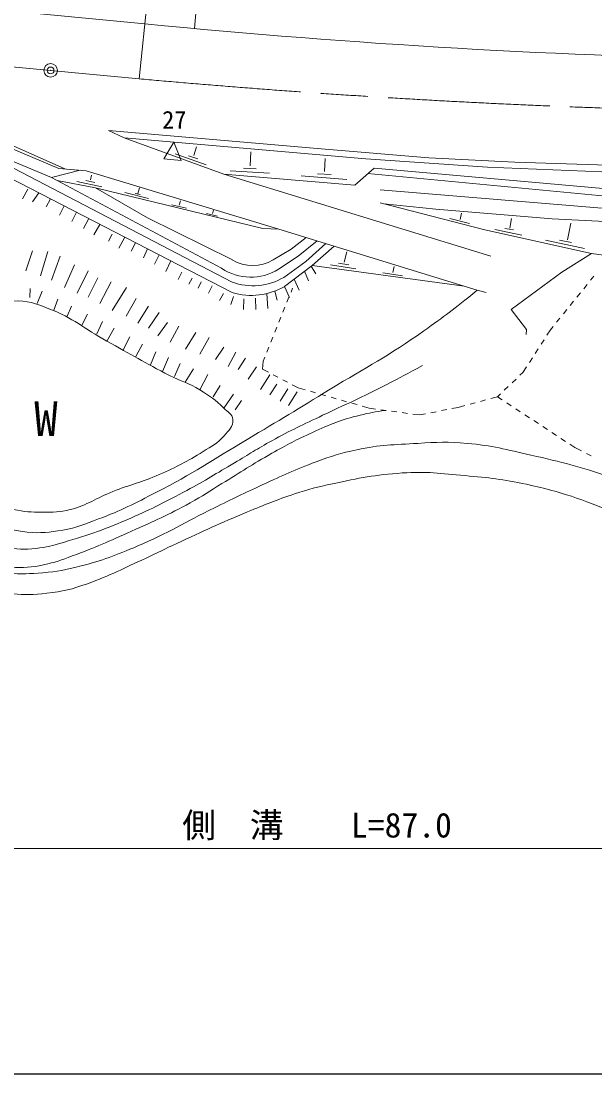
# Model space of a CAD drawing. Units: millimetres, scale not verified. Extents: x 40000 to 680000, y 20000 to 380000.
# Drawn here: x 272671 to 315204, y 205000 to 283010 of the extents above; entities that cross this region are included whole.
import ezdxf
from ezdxf.enums import TextEntityAlignment as Align

# ---------------------------------------------------------------- set-up
doc = ezdxf.new("R2010")
doc.units = ezdxf.units.MM
doc.header["$LTSCALE"] = 1000
doc.header["$PDMODE"] = 32
doc.header["$PDSIZE"] = 500
doc.linetypes.add('CHAIN', pattern=[18.5, 12, -1.5, 3.5, -1.5])
for name, color, linetype, lineweight in [('M-BGD', 7, 'Continuous', 13), ('M-BMK', 2, 'CHAIN', 13), ('M-BMK-SRVR', 3, 'Continuous', 13), ('M-STR-HTXT', 7, 'Continuous', 13), ('M-TTL-BAND', 7, 'Continuous', 25)]:
    doc.layers.add(name, color=color, linetype=linetype, lineweight=lineweight)
doc.styles.add('ＭＳ ゴシック', font='')
doc.styles.get('ＭＳ ゴシック').set_extended_font_data('MS Gothic')

msp = doc.modelspace()

# ---------------------------------------------------------------- linework, layer by layer
at = {"layer": 'M-BGD'}
for p, q in [((285522, 282455), (288862, 319268)), ((281425, 278730), (284739, 311296)), ((210477, 289530), (281854, 282805)), ((267077, 275615), (275474, 272096)), ((267138, 275959), (275922, 272057)), ((274917, 271429), (265701, 275281)), ((294915, 273535), (279145, 274894)), ((279145, 274894), (280306, 274364)), ((288318, 263663), (267384, 274578)), ((280306, 274364), (287702, 271672)), ((280306, 274364), (298215, 272811)), ((284004, 274043), (283247, 272791)), ((284004, 274043), (284549, 272685)), ((268567, 273084), (288329, 262887)), ((284100, 273164), (286402, 272369)), ((285485, 273053), (285678, 273701)), ((289643, 272277), (289707, 273329)), ((302902, 272866), (294915, 273535)), ((284549, 272685), (283247, 272791)), ((285088, 273024), (285765, 272790)), ((295169, 271872), (295212, 272827)), ((298215, 272811), (307233, 272181)), ((309265, 272553), (302902, 272866)), ((317373, 272299), (309265, 272553)), ((277055, 271958), (274917, 271429)), ((275474, 272096), (277490, 271920)), ((291788, 267591), (277490, 271920)), ((277807, 271247), (277895, 271597)), ((297410, 270860), (287702, 271672)), ((287702, 271672), (307483, 265588)), ((288162, 271901), (291092, 271751)), ((289149, 272105), (290105, 272062)), ((293430, 271550), (296822, 271281)), ((294632, 271689), (295663, 271635)), ((298830, 272122), (297410, 270860)), ((298373, 271717), (316536, 269989)), ((317205, 270480), (298830, 272122)), ((307233, 272181), (317408, 271773)), ((274917, 271429), (287538, 264690)), ((278199, 270654), (275355, 271194)), ((276799, 271133), (278666, 270730)), ((277465, 271185), (278149, 271054)), ((272775, 269846), (273172, 270559)), ((273521, 269607), (273992, 270285)), ((282054, 268421), (278199, 270654)), ((278199, 270654), (290595, 267637)), ((280365, 270296), (282128, 269853)), ((281124, 270244), (281499, 270157)), ((281331, 270230), (281444, 270651)), ((320191, 268772), (299276, 270517)), ((274521, 269239), (274849, 269842)), ((275513, 268618), (275868, 269317)), ((283811, 269401), (284921, 269144)), ((284401, 269378), (284488, 269688)), ((299293, 269548), (307043, 267552)), ((299558, 269480), (303418, 269067)), ((276429, 268166), (276774, 268849)), ((277305, 267650), (277700, 268371)), ((288330, 265308), (282054, 268421)), ((286425, 268757), (287227, 268563)), ((286869, 268750), (286939, 268995)), ((303418, 269067), (312026, 268357)), ((304447, 268378), (305908, 268015)), ((305218, 268296), (305323, 268775)), ((308901, 267657), (309029, 268370)), ((312026, 268357), (330823, 267409)), ((278069, 267174), (278522, 267947)), ((290595, 267637), (291788, 267591)), ((291788, 267591), (306479, 263066)), ((308521, 267640), (309176, 267535)), ((313158, 266810), (313412, 268037)), ((279144, 266695), (279419, 267226)), ((279927, 266192), (280355, 267001)), ((293802, 266973), (292699, 266109)), ((307043, 267552), (314955, 265797)), ((307796, 267564), (309783, 267155)), ((280827, 265958), (281156, 266588)), ((281755, 265469), (282054, 266125)), ((292699, 266109), (291354, 265317)), ((294608, 266725), (293199, 265583)), ((295257, 266525), (293777, 265189)), ((294251, 264899), (295873, 266335)), ((311528, 266766), (314429, 266170)), ((312580, 266766), (313465, 266600)), ((273024, 264515), (273527, 265994)), ((274118, 264130), (274651, 265935)), ((274917, 263805), (275568, 265580)), ((282561, 264990), (282911, 265683)), ((283411, 264461), (283772, 265239)), ((293199, 265583), (291739, 264616)), ((296607, 265147), (296817, 265908)), ((314955, 265797), (312746, 264416)), ((314955, 265797), (317698, 265402)), ((275893, 263272), (276633, 264958)), ((276835, 262856), (277650, 264513)), ((293777, 265189), (292142, 264020)), ((294251, 264899), (292208, 263354)), ((293965, 263767), (293680, 264468)), ((294509, 264293), (294178, 264845)), ((305508, 263365), (294251, 264899)), ((295597, 264943), (297490, 264645)), ((296198, 265066), (296976, 264949)), ((300213, 264370), (300322, 264826)), ((277650, 262541), (278360, 263974)), ((278505, 262094), (279359, 263685)), ((284311, 263871), (284586, 264403)), ((285114, 263508), (285363, 263952)), ((285803, 263215), (286017, 263687)), ((293284, 263079), (292907, 263882)), ((299484, 264351), (300934, 264140)), ((312746, 264416), (308986, 261629)), ((314876, 263803), (315128, 264114)), ((273338, 263200), (273320, 262534)), ((274232, 262989), (273873, 262078)), ((279435, 261571), (280487, 263280)), ((286569, 262843), (286832, 263395)), ((291662, 262328), (291474, 263004)), ((292556, 262521), (292208, 263354)), ((292796, 263214), (292679, 262924)), ((306479, 263066), (307149, 262908)), ((314373, 263182), (314624, 263493)), ((275389, 262402), (275091, 261578)), ((280464, 261137), (281210, 262452)), ((287385, 262317), (287665, 262816)), ((288226, 262001), (288428, 262606)), ((289164, 261644), (289190, 262433)), ((290067, 261644), (290058, 262486)), ((290952, 261723), (290888, 262822)), ((292529, 262553), (292379, 262182)), ((313365, 261939), (313617, 262249)), ((313869, 262560), (314121, 262871)), ((276422, 261883), (276093, 261146)), ((281318, 260625), (282120, 261874)), ((282107, 260256), (282909, 261413)), ((292229, 261811), (292079, 261440)), ((308986, 261629), (310137, 260152)), ((312862, 261317), (313113, 261628)), ((277605, 261304), (277145, 260436)), ((278697, 260739), (278289, 259832)), ((282817, 259691), (283514, 260677)), ((291929, 261070), (291779, 260699)), ((312358, 260696), (312610, 261006)), ((279578, 260266), (279030, 259298)), ((283714, 259208), (284359, 260404)), ((284858, 258708), (285621, 259944)), ((291630, 260328), (291480, 259957)), ((310137, 260152), (310110, 259784)), ((311647, 259736), (311909, 260142)), ((311909, 260142), (312106, 260385)), ((280731, 259625), (280245, 258639)), ((281665, 259072), (281178, 258152)), ((285923, 258327), (286620, 259576)), ((291330, 259586), (291180, 259215)), ((311214, 259064), (311431, 259400)), ((282664, 258507), (282256, 257547)), ((287080, 257933), (287698, 258853)), ((288027, 257407), (288579, 258472)), ((291030, 258844), (290880, 258474)), ((310780, 258391), (310997, 258727)), ((283604, 258093), (283157, 257054)), ((284472, 257633), (284051, 256673)), ((288763, 257196), (289315, 258038)), ((290613, 257813), (290574, 257221)), ((290730, 258103), (290613, 257813)), ((310347, 257719), (310564, 258055)), ((285448, 257235), (284830, 256262)), ((286513, 256814), (285923, 255689)), ((289504, 256473), (290129, 257402)), ((290410, 255702), (291117, 256789)), ((290574, 257221), (291003, 256996)), ((291357, 256810), (291711, 256624)), ((309645, 256764), (309868, 256977)), ((309868, 256977), (310130, 257383)), ((287433, 256012), (286921, 255171)), ((291118, 255309), (291631, 256111)), ((292066, 256438), (292420, 256252)), ((292774, 256066), (293203, 255841)), ((308487, 255660), (308777, 255936)), ((309066, 256212), (309356, 256488)), ((288423, 255361), (287692, 254331)), ((291867, 254849), (292433, 255769)), ((292499, 254520), (293130, 255532)), ((293203, 255841), (293726, 255691)), ((294111, 255581), (294495, 255471)), ((294880, 255360), (295264, 255250)), ((295649, 255140), (296033, 255030)), ((307491, 255041), (307975, 255172)), ((307975, 255172), (308198, 255384)), ((307975, 255172), (308334, 254937)), ((289001, 254888), (288528, 254204)), ((296418, 254920), (296802, 254809)), ((297187, 254699), (297571, 254589)), ((297956, 254479), (298479, 254329)), ((298479, 254329), (298941, 254266)), ((304608, 254297), (305076, 254388)), ((305076, 254388), (305560, 254519)), ((305946, 254623), (306332, 254728)), ((306718, 254832), (307104, 254937)), ((308669, 254718), (309004, 254499)), ((299337, 254212), (299733, 254158)), ((300130, 254104), (300526, 254051)), ((300922, 253997), (301319, 253943)), ((301715, 253889), (302177, 253826)), ((302177, 253826), (302644, 253917)), ((303037, 253993), (303430, 254069)), ((303823, 254145), (304215, 254221)), ((309338, 254279), (309673, 254060)), ((310008, 253841), (310342, 253622)), ((310677, 253403), (311012, 253184)), ((311346, 252965), (311681, 252746)), ((312016, 252527), (312350, 252308)), ((312685, 252089), (313020, 251870)), ((313354, 251650), (313714, 251415)), ((313714, 251415), (314210, 251163)), ((314566, 250982), (314923, 250801))]:
    msp.add_line(p, q, dxfattribs=at)
for centre, radius, start, end in [((338215, 854979), 574944, 264.37427, 273.63903), ((289834, 267837), 2942, 239.24224, 301.08991), ((289696, 267898), 3866, 236.06578, 301.90408), ((289845, 267969), 4569, 250.47513, 300.19481), ((289729, 267608), 4924, 253.48255, 300.23318)]:
    msp.add_arc(centre, radius, start, end, dxfattribs=at)
for points, knots in [([(244727, 258135), (245594, 258982), (245941, 259332), (246891, 259832), (247797, 260309), (248382, 260424), (249379, 260653), (250761, 260972), (251564, 261250), (252978, 261136), (254448, 261018), (255286, 260740), (256601, 260074), (257632, 259551), (258145, 259094), (258920, 258238), (259767, 257302), (259931, 256546), (260605, 255478), (261307, 254365), (261691, 253734), (262440, 252652), (263009, 251832), (263289, 251336), (263962, 250599), (264530, 249977), (264924, 249704), (265559, 249150), (266571, 248267), (267041, 247635), (268184, 246928), (269103, 246359), (269680, 246136), (270696, 245768), (271621, 245434), (272156, 245233), (273135, 245140), (274156, 245044), (274744, 245133), (275756, 245297), (276828, 245471), (277395, 245741), (278413, 246119), (280146, 246762), (281067, 247256), (282712, 248099), (285411, 249483), (286815, 250456), (289421, 252006), (291836, 253443), (293187, 254253), (295580, 255726), (298303, 257401), (299924, 258197), (302525, 260056), (304104, 261184), (304650, 261585), (306479, 263066)], [0, 0, 0, 0, 1, 1, 1, 2, 2, 2, 3, 3, 3, 4, 4, 4, 5, 5, 5, 6, 6, 6, 7, 7, 7, 8, 8, 8, 9, 9, 9, 10, 10, 10, 11, 11, 11, 12, 12, 12, 13, 13, 13, 14, 14, 14, 15, 15, 15, 16, 16, 16, 17, 17, 17, 18, 18, 18, 19, 19, 19, 19]), ([(287692, 254331), (287991, 254037), (288324, 253908), (288362, 253490), (288411, 252957), (288066, 252687), (287718, 252280), (287226, 251706), (286809, 251521), (286170, 251117), (284957, 250351), (284227, 249995), (282916, 249414), (281605, 248834), (280804, 248678), (279471, 248152), (278226, 247661), (277613, 247145), (276315, 246817), (275525, 246618), (275053, 246618), (274238, 246620), (273407, 246622), (272930, 246640), (272121, 246831), (270800, 247142), (270078, 247440), (268874, 248066), (267937, 248554), (267437, 248896), (266635, 249585), (266057, 250082), (265714, 250372), (265308, 251018), (264949, 251588), (264781, 251957), (264676, 252622), (264562, 253349), (264577, 253799), (264795, 254502), (265250, 255969), (265907, 256637), (266813, 257878), (267895, 259359), (268419, 260343), (269919, 261398), (270661, 261920), (271174, 262179), (272079, 262256), (273138, 262346), (273746, 262067), (274741, 261694), (276538, 261020), (277351, 260227), (279030, 259298), (280840, 258297), (281832, 257694), (283675, 256754), (284540, 256312), (285094, 256196), (285923, 255689), (286666, 255235), (287070, 254941), (287692, 254331)], [0, 0, 0, 0, 1, 1, 1, 2, 2, 2, 3, 3, 3, 4, 4, 4, 5, 5, 5, 6, 6, 6, 7, 7, 7, 8, 8, 8, 9, 9, 9, 10, 10, 10, 11, 11, 11, 12, 12, 12, 13, 13, 13, 14, 14, 14, 15, 15, 15, 16, 16, 16, 17, 17, 17, 18, 18, 18, 19, 19, 19, 20, 20, 20, 21, 21, 21, 21]), ([(245476, 256299), (247133, 256790), (247621, 256955), (249032, 257215), (250056, 257403), (250631, 257565), (251672, 257585), (252606, 257603), (253161, 257660), (254056, 257392), (254964, 257119), (255416, 256786), (256197, 256249), (257156, 255588), (257633, 255128), (258468, 254316), (259427, 253384), (259914, 252808), (260754, 251768), (261395, 250975), (261610, 250421), (262268, 249642), (262995, 248783), (263409, 248296), (264265, 247565), (264999, 246938), (265461, 246644), (266277, 246128), (267173, 245563), (267664, 245207), (268645, 244808), (269716, 244372), (270351, 244179), (271495, 244003), (272376, 243867), (272891, 243835), (273777, 243934), (274584, 244024), (275028, 244155), (275806, 244385), (277798, 244973), (278905, 245356), (280808, 246188), (282462, 246912), (283357, 247390), (284952, 248235), (286364, 248983), (287116, 249473), (288495, 250280), (289577, 250914), (290159, 251312), (291256, 251919), (292696, 252715), (293545, 253082), (295024, 253803), (296134, 254344), (296775, 254606), (297886, 255143), (299680, 256010), (300249, 256327), (302419, 257478)], [0, 0, 0, 0, 1, 1, 1, 2, 2, 2, 3, 3, 3, 4, 4, 4, 5, 5, 5, 6, 6, 6, 7, 7, 7, 8, 8, 8, 9, 9, 9, 10, 10, 10, 11, 11, 11, 12, 12, 12, 13, 13, 13, 14, 14, 14, 15, 15, 15, 16, 16, 16, 17, 17, 17, 18, 18, 18, 19, 19, 19, 20, 20, 20, 20]), ([(244770, 252797), (245838, 253135), (246170, 253228), (247089, 253418), (248234, 253655), (248891, 253817), (250060, 253781), (251322, 253741), (252029, 253578), (253248, 253249), (254456, 252924), (255132, 252689), (256243, 252114), (257294, 251570), (257809, 251137), (258804, 250496), (259393, 250116), (259744, 249931), (260301, 249505), (261141, 248864), (261520, 248394), (262278, 247658), (262941, 247015), (263253, 246594), (263939, 245977), (264478, 245493), (264771, 245203), (265382, 244815), (266208, 244291), (266695, 244025), (267599, 243653), (268303, 243363), (268709, 243223), (269445, 243030), (270397, 242781), (270932, 242590), (271914, 242536), (272866, 242485), (273414, 242525), (274346, 242722), (275192, 242900), (275648, 243080), (276461, 243376), (278210, 244014), (279158, 244456), (280857, 245217), (282579, 245990), (283558, 246401), (285211, 247313), (286148, 247830), (286638, 248181), (287553, 248738), (288997, 249616), (289779, 250151), (291249, 250984), (292402, 251637), (293062, 251983), (294268, 252530), (295603, 253136), (296368, 253478), (297795, 253810), (298535, 253983), (298814, 254046), (299708, 254162)], [0, 0, 0, 0, 1, 1, 1, 2, 2, 2, 3, 3, 3, 4, 4, 4, 5, 5, 5, 6, 6, 6, 7, 7, 7, 8, 8, 8, 9, 9, 9, 10, 10, 10, 11, 11, 11, 12, 12, 12, 13, 13, 13, 14, 14, 14, 15, 15, 15, 16, 16, 16, 17, 17, 17, 18, 18, 18, 19, 19, 19, 20, 20, 20, 21, 21, 21, 21]), ([(243520, 248745), (245150, 249161), (245564, 249268), (246877, 249591), (247933, 249850), (248500, 250139), (249582, 250243), (250677, 250348), (251300, 250158), (252384, 249977), (253217, 249838), (253674, 249698), (254477, 249440), (255585, 249084), (256171, 248784), (257231, 248304), (258095, 247914), (258567, 247666), (259401, 247213), (260256, 246749), (260698, 246425), (261542, 245941), (262309, 245503), (262748, 245274), (263527, 244858), (264015, 244598), (264294, 244463), (264783, 244206), (265246, 243963), (265488, 243790), (265967, 243578), (266671, 243267), (267088, 243146), (267820, 242910), (268569, 242668), (268990, 242527), (269762, 242371), (270525, 242216), (270959, 242141), (271737, 242091), (272732, 242028), (273295, 242058), (274289, 242137), (275375, 242224), (275980, 242356), (277037, 242620), (278757, 243049), (279688, 243428), (281321, 244118), (283603, 245081), (284771, 245861), (286997, 246950), (288377, 247625), (289151, 248001), (290547, 248641), (292088, 249347), (292944, 249766), (294533, 250355), (295686, 250783), (296349, 250992), (297552, 251249), (299291, 251622), (300306, 251610), (302081, 251720), (303503, 251808), (304309, 251850), (305728, 251720), (307600, 251549), (308629, 251267), (310462, 250851), (312785, 250323), (314086, 249995), (316338, 249220), (317661, 248765), (318388, 248456), (319647, 247843), (320706, 247329), (321301, 247036), (322304, 246418), (323182, 245878), (323734, 245635), (324478, 244921), (325191, 244235), (325594, 243816), (326066, 242946), (326439, 242258), (326601, 241840), (326814, 241086), (326899, 240787), (326933, 240678), (327008, 240313)], [0, 0, 0, 0, 1, 1, 1, 2, 2, 2, 3, 3, 3, 4, 4, 4, 5, 5, 5, 6, 6, 6, 7, 7, 7, 8, 8, 8, 9, 9, 9, 10, 10, 10, 11, 11, 11, 12, 12, 12, 13, 13, 13, 14, 14, 14, 15, 15, 15, 16, 16, 16, 17, 17, 17, 18, 18, 18, 19, 19, 19, 20, 20, 20, 21, 21, 21, 22, 22, 22, 23, 23, 23, 24, 24, 24, 25, 25, 25, 26, 26, 26, 27, 27, 27, 28, 28, 28, 29, 29, 29, 30, 30, 30, 30]), ([(242201, 243260), (243036, 244141), (243365, 244474), (244263, 245048), (245232, 245667), (245927, 245720), (246970, 246202), (247781, 246576), (248166, 246959), (249025, 247204), (250312, 247573), (251105, 247682), (252436, 247540), (254052, 247367), (254934, 247050), (256466, 246512), (258304, 245867), (259269, 245334), (261037, 244515), (262934, 243637), (263900, 242930), (265842, 242156), (267307, 241572), (268125, 241158), (269681, 240907), (271570, 240601), (272669, 240397), (274571, 240611), (275774, 240746), (276450, 240908), (277588, 241321), (279329, 241952), (280252, 242442), (281933, 243221), (282831, 243637), (283323, 243894), (284221, 244312), (286245, 245255), (287382, 245779), (289443, 246638), (290790, 247199), (291547, 247516), (292934, 247969), (294016, 248323), (294635, 248486), (295748, 248728), (297745, 249164), (298881, 249384), (300921, 249527), (302736, 249655), (303763, 249489), (305575, 249330), (307363, 249173), (308370, 249061), (310125, 248686), (312765, 248120), (314205, 247586), (316707, 246571), (317990, 246050), (318869, 245919), (319862, 244953), (320754, 244087), (321132, 243474), (321775, 242409), (322153, 241784), (322445, 241446), (322603, 240733), (322737, 240131), (322727, 239834), (322663, 239155)], [0, 0, 0, 0, 1, 1, 1, 2, 2, 2, 3, 3, 3, 4, 4, 4, 5, 5, 5, 6, 6, 6, 7, 7, 7, 8, 8, 8, 9, 9, 9, 10, 10, 10, 11, 11, 11, 12, 12, 12, 13, 13, 13, 14, 14, 14, 15, 15, 15, 16, 16, 16, 17, 17, 17, 18, 18, 18, 19, 19, 19, 20, 20, 20, 21, 21, 21, 22, 22, 22, 23, 23, 23, 23])]:
    msp.add_open_spline(points, degree=3, knots=knots, dxfattribs=at)
at = {"layer": 'M-BMK'}
for p, q in [((274862, 279354), (175867, 288762)), ((281425, 278730), (274862, 279354))]:
    msp.add_line(p, q, dxfattribs=at)
msp.add_arc((337826, 900385), 624208, 264.81592, 273.41176, dxfattribs=at)
at = {"layer": 'M-BMK-SRVR'}
msp.add_circle((274862, 279354), 500, dxfattribs=at)
msp.add_point((274862, 279354), dxfattribs=at)
at = {"layer": 'M-STR-HTXT'}
msp.add_line((251884, 221698), (337130, 221698), dxfattribs=at)
at = {"layer": 'M-TTL-BAND'}
msp.add_line((40000, 205000), (579000, 205000), dxfattribs=at)

# ---------------------------------------------------------------- texts
at = {"layer": 'M-BGD', "style": 'ＭＳ ゴシック'}
for s, height, p in [('27', 1320, (283130, 274639)), ('W', 2566, (273646, 251497))]:
    msp.add_text(s, height=height, dxfattribs=at).set_placement(p, align=Align.BOTTOM_LEFT)
at = {"layer": 'M-STR-HTXT', "style": 'ＭＳ ゴシック'}
msp.add_text('側\u3000溝\u3000\u3000L=87.0', height=1833, dxfattribs=at).set_placement((284620, 221968), align=Align.BOTTOM_LEFT)

doc.saveas('drawing.dxf')
